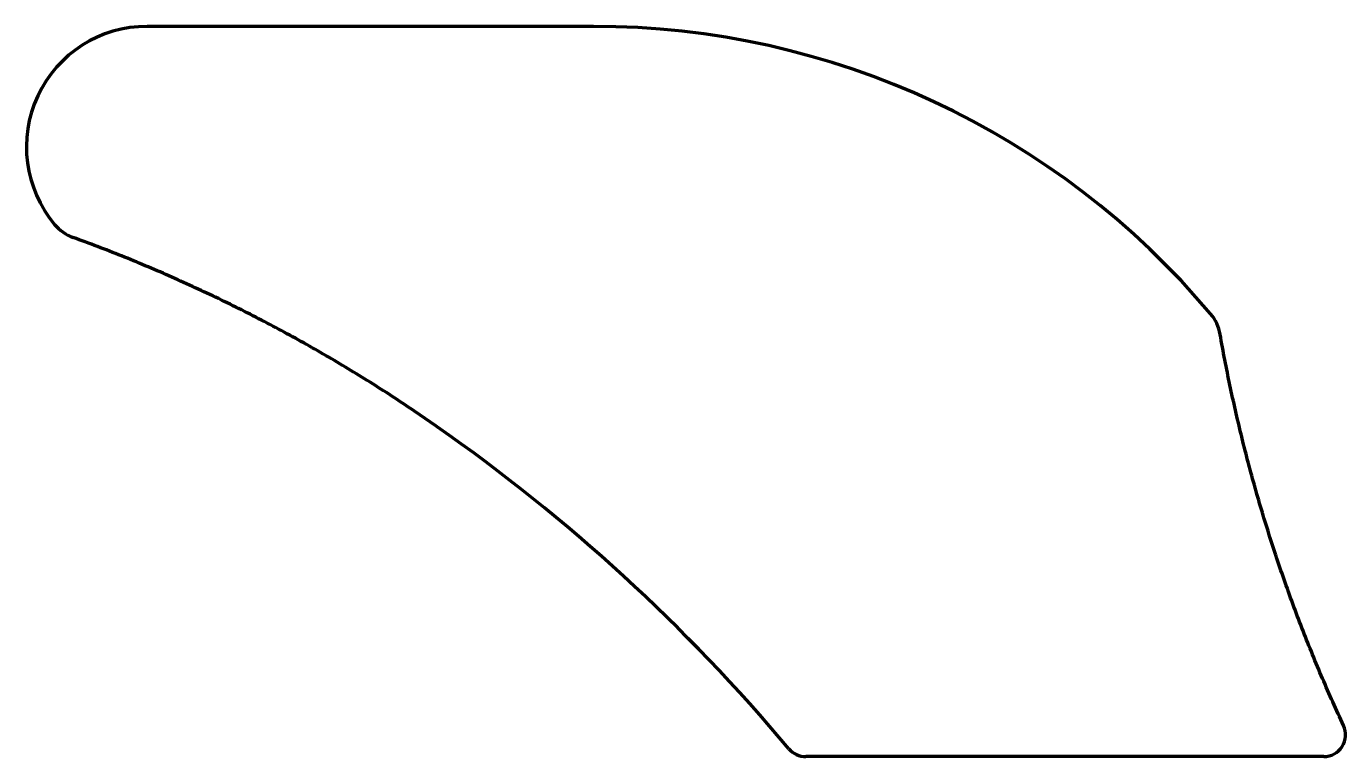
# Model space of a CAD drawing. Header units: inches. Extents: x -1.55 to -0.37, y 0 to 0.66.
import ezdxf

# ---------------------------------------------------------------- set-up
doc = ezdxf.new("R2010")
doc.units = ezdxf.units.IN
doc.header["$MEASUREMENT"] = 0
doc.layers.add('1', color=7, linetype='Continuous', true_color=0xffffff)

msp = doc.modelspace()

# ---------------------------------------------------------------- linework, layer by layer
at = {"layer": '1', "color": 163, "linetype": 'Continuous', "lineweight": 70}
for p, q in [((-1.0447, 0.6558), (-1.4452, 0.6558)), ((-0.3895, 0), (-0.8542, 0))]:
    msp.add_line(p, q, dxfattribs=at)
for centre, radius, start, end in [((-1.4452, 0.5475), 0.1083, 90, 220), ((-1.0447, -0.067), 0.7228, 40, 90), ((-1.498, 0.5032), 0.0394, 220, 250), ((-0.5211, 0.3723), 0.0394, 10, 40), ((-2.1255, -1.0471), 1.6399, 40, 55), ((-0.3895, 0.0197), 0.0197, 270, 25), ((-0.8542, 0.0197), 0.0197, 220, 270)]:
    msp.add_arc(centre, radius, start, end, dxfattribs=at)
for points in [[(-1.1849, 0.2963), (-1.337, 0.4027), (-1.5115, 0.4662)], [(-0.3717, 0.028), (-0.4501, 0.1963), (-0.4824, 0.3791)]]:
    msp.add_open_spline(points, degree=2, dxfattribs=at)

doc.saveas('drawing.dxf')
